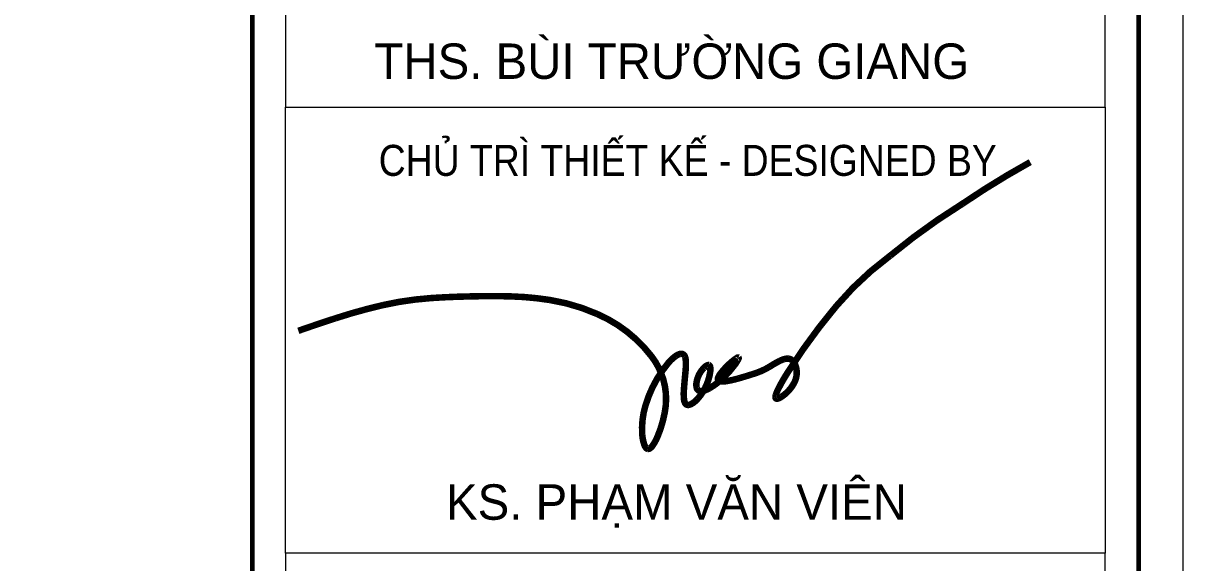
# Model space of a CAD drawing. Header units: millimetres. Extents: x -295047 to 304185, y -728047 to -308748.
# Drawn here: x 211783 to 215969, y -336419 to -334470 of the extents above; entities that cross this region are included whole.
import ezdxf
from ezdxf.enums import TextEntityAlignment as Align

# ---------------------------------------------------------------- set-up
doc = ezdxf.new("R2010")
doc.units = ezdxf.units.MM
doc.header["$MEASUREMENT"] = 0
doc.layers.get('Defpoints').update_dxf_attribs({"color": 1})
for name, color, linetype, lineweight in [('Khungten_LCDI', 7, 'Continuous', 5), ('LC ISO', 153, 'Continuous', 13), ('LC Net thay', 7, 'Continuous', 25), ('LC Text1', 3, 'Continuous', 20)]:
    doc.layers.add(name, color=color, linetype=linetype, lineweight=lineweight)
doc.styles.add('Khungten', font='VHAVAN.TTF', dxfattribs={"width": 0.9, "height": 5000})
doc.styles.add('Title', font='VHBLACK.TTF', dxfattribs={"width": 0.8})
doc.styles.add('VNAVANTH', font='VHAVANB.TTF', dxfattribs={"width": 0.6})

# ---------------------------------------------------------------- blocks, each defined once
blk = doc.blocks.new('lcdi fix')
at = {"layer": 'Defpoints', "lineweight": 0}
blk.add_lwpolyline([(-1200, -14850), (-1200, 14850), (40800, 14850), (40800, -14850)], close=True, dxfattribs=at)
at = {"layer": 'Khungten_LCDI', "color": 5, "lineweight": 60}
blk.add_line((36600, 14650), (36600, -14650), dxfattribs=at)
at = {"layer": 'Khungten_LCDI', "color": 5, "lineweight": 25}
blk.add_line((40600, -14650), (40600, 14650), dxfattribs=at)
at = {"layer": 'Khungten_LCDI', "color": 5, "lineweight": 60}
blk.add_lwpolyline([(0, -14650), (0, 14650), (40600, 14650), (40600, -14650)], close=True, dxfattribs=at)
at = {"layer": 'Khungten_LCDI', "color": 9, "lineweight": 15}
for points in [[(36750, -1521.9), (40450, -1521.9), (40450, 446.3), (36750, 446.3)], [(36750, -1521.9), (40450, -1521.9), (40450, -3535.5), (36750, -3535.5)], [(36750, -1521.9), (40450, -1521.9), (40450, -3535.5), (36750, -3535.5)], [(36750, -5526.4), (40450, -5526.4), (40450, -3535.5), (36750, -3535.5)]]:
    blk.add_lwpolyline(points, close=True, dxfattribs=at)
at = {"layer": 'LC ISO', "const_width": 29.4}
blk.add_lwpolyline([(36807.9, -2531.3, -0.005589), (36977.2, -2474.2, -0.022453), (37190.7, -2415, -0.038343), (37408.6, -2383.3, -0.012299), (37586.4, -2375.9, -0.014061), (37765.7, -2375.8, -0.032435), (37943.3, -2392.2, -0.065887), (38156.7, -2455.3, -0.127402), (38402, -2646.4, -0.217203), (38461.6, -2900.2, -0.056046), (38429, -3009.1, -0.054981), (38406.8, -3049.9, -0.074917), (38395.8, -3061.3, -0.192631), (38385.6, -3064.6, -0.190426), (38376.6, -3058.8, -0.079856), (38369.2, -3045, -0.067464), (38360.1, -2998.7, -0.089823), (38374.1, -2870.6, -0.10427), (38478.8, -2675, -0.05658), (38510.6, -2645.6, -0.102761), (38530.7, -2635.8, -0.411767), (38552.9, -2647.5, -0.072182), (38556.4, -2663.3, -0.042063), (38555.8, -2710.6, 0.006515), (38548.2, -2795.6, 0.050846), (38548.8, -2842.3, 0.084642), (38553.5, -2857.6, 0.316888), (38568.2, -2866, 0.10557), (38583.1, -2860.9, 0.079173), (38609.4, -2839.3, 0.148897), (38666.9, -2716.8, 0.074472), (38667, -2695.7, 0.295229), (38660.4, -2685.9, 0.15701), (38654.3, -2686.7, 0.097298), (38638.1, -2698.8, 0.165018), (38604.6, -2768.1, 0.085117), (38605.6, -2787.5, 0.384735), (38625.6, -2803.4, 0.083003), (38642.8, -2800.1, 0.044183), (38663.3, -2790.7, 0.048448), (38709.8, -2757.5, 0.055197), (38775.8, -2687.1, 0.06223), (38793.9, -2658.2, 0.356145), (38794.4, -2652.1, 0.296448), (38788.1, -2653.4, 0.057996), (38750.6, -2683.2, 0.048541), (38711.2, -2727.2, 0.086608), (38702, -2745.2, 0.314867), (38704.9, -2756, 0.149234), (38718.9, -2759.9, 0.047589), (38741, -2758.4, 0.030742), (38798.3, -2745.2, 0.010919), (38876, -2721.1, 0.058476), (38935.1, -2693.1, -0.021304), (38979.4, -2667.5, -0.046344), (39001, -2659.1, -0.096698), (39020.6, -2657.1, -0.153723), (39037.1, -2664.4, -0.103714), (39049.3, -2681.2, -0.235546), (39044.9, -2767.9, -0.124446), (38988.1, -2829.5, -0.115248), (38969.3, -2837.9, -0.439421), (38961.7, -2832.9, -0.101123), (38962.4, -2823.1, -0.053735), (38975.6, -2790.5, -0.025453), (39017.1, -2718.6, -0.033469), (39236.1, -2419.4, -0.059013), (39478.9, -2192.5, -0.0344), (39805.6, -1957.6, -0.023249), (40111.4, -1769.7)], format="xyb", dxfattribs=at)
at = {"color": 7, "style": 'VNAVANTH'}
for s, p in [('ths. bïi tr\xadêng giang', (38493.4, -1394.1)), ('Ks. PH¹M V¡N VI£N', (38514.7, -3384.3))]:
    blk.add_text(s, height=160, dxfattribs=at).set_placement(p, align=Align.CENTER)
at = {"color": 7, "style": 'Khungten', "width": 0.9}
blk.add_text('chñ tr× thiÕt kÕ - designed by', height=140, dxfattribs=at).set_placement((38565.6, -1831.8), align=Align.CENTER)
at = {"color": 7, "style": 'Khungten', "width": 0.8}
for tag, p in [('REVISION', (39498.8, -10746.3)), ('NGAYHT', (39546.1, -11609.4))]:
    blk.add_attdef(tag, text='', height=200, dxfattribs=at).set_placement(p, align=Align.CENTER)
at = {"layer": 'LC Text1', "style": 'Title', "width": 1.485915}
for tag, p, p2 in [('TENBANVE1', (36912.7, -8885.8), (40339.1, -8885.8)), ('TENBANVE2', (36912.7, -9562.5), (40339.1, -9562.5))]:
    blk.add_attdef(tag, text='', height=250, dxfattribs=at).set_placement(p, p2, align=Align.FIT)
at = {"layer": 'LC Text1', "style": 'Title', "width": 0.7}
blk.add_attdef('SOBANVE', text='', height=250, dxfattribs=at).set_placement((39562, -13896.2), align=Align.CENTER)

msp = doc.modelspace()

# ---------------------------------------------------------------- block references
at = {"layer": 'LC Net thay', "extrusion": (0.000528397, 4.04352e-06, 1), "xscale": 0.7998127431915381, "yscale": 0.7998127431915381, "zscale": 0.7998127431915381, "rotation": 359.9999999999995}
msp.add_blockref('lcdi fix', (183336.9, -333556.3, 95.1), dxfattribs=at)

doc.saveas('drawing.dxf')
